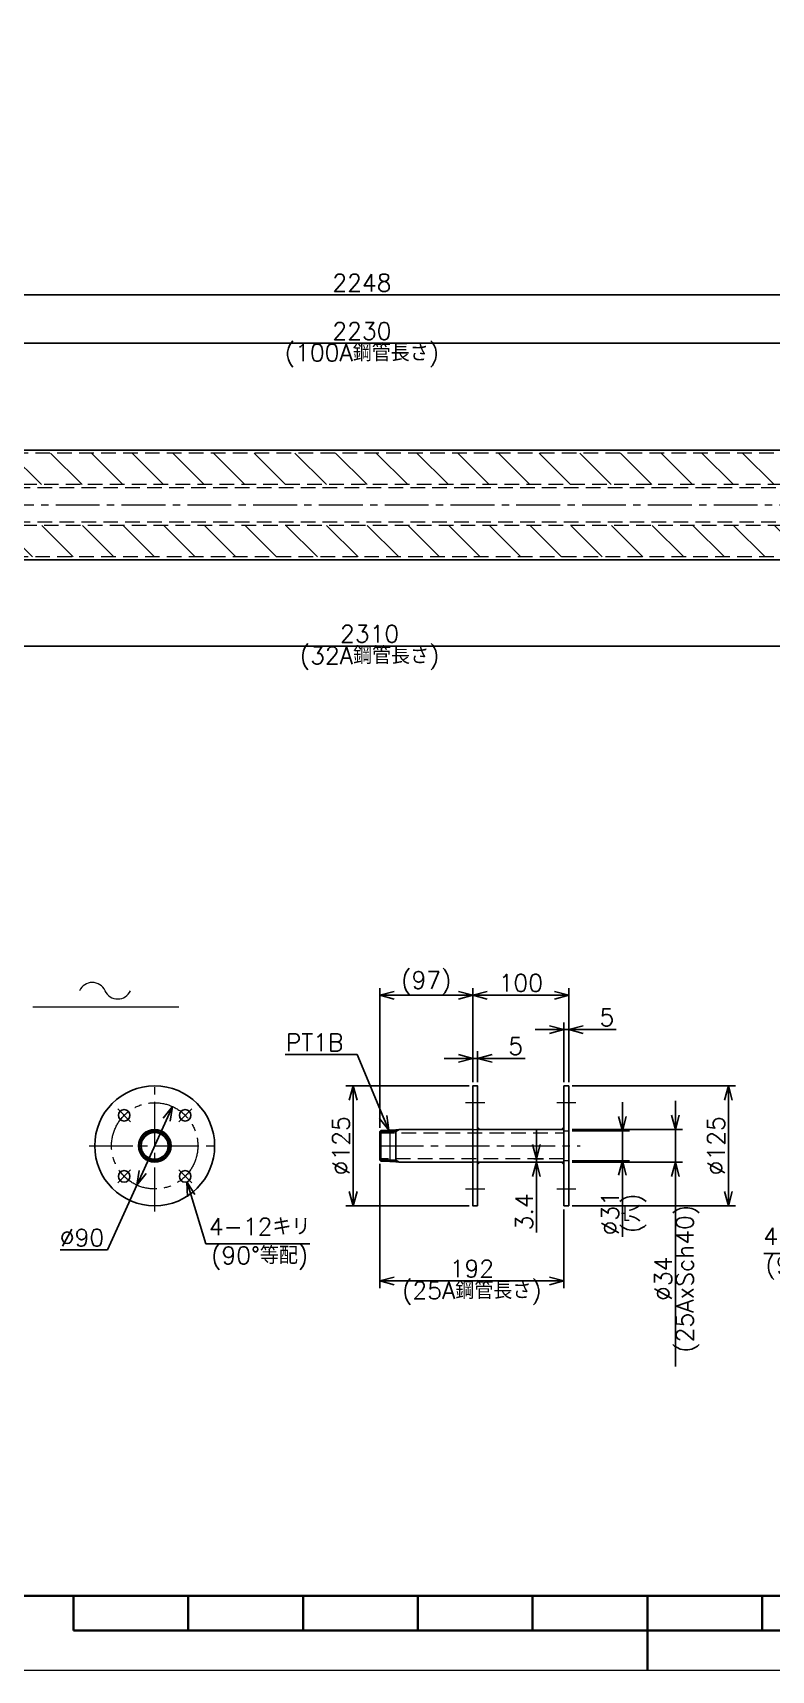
# Model space of a CAD drawing. Header units: millimetres. Extents: x 0 to 4969, y -29 to 3498.
# Drawn here: x 1922 to 2691, y 0 to 1707 of the extents above; entities that cross this region are included whole.
import ezdxf
from ezdxf import colors
from ezdxf.entities.mleader import LeaderData, LeaderLine
from ezdxf.enums import TextEntityAlignment as Align
from ezdxf.math import Vec2, Vec3

# ---------------------------------------------------------------- set-up
doc = ezdxf.new("R2010")
doc.units = ezdxf.units.MM
doc.header["$LTSCALE"] = 2.4
doc.header["$PDMODE"] = 99
doc.header["$PDSIZE"] = 1
doc.linetypes.add('CENTER2', pattern=[28.575, 19.05, -3.175, 3.175, -3.175])
doc.linetypes.add('HIDDEN', pattern=[9.525, 6.35, -3.175])
for name, color, linetype, lineweight in [('04_HIDDEN', 2, 'HIDDEN', 13), ('05_CENTER', 4, 'CENTER2', 13), ('08_DIM', 3, 'Continuous', 13), ('90_FRAME', 5, 'Continuous', 35)]:
    doc.layers.add(name, color=color, linetype=linetype, lineweight=lineweight)
doc.layers.add('10_DRAFT', color=8, linetype='Continuous', lineweight=0, plot=False)
doc.layers.add('91_BLANK', color=5, linetype='Continuous', lineweight=0, plot=False)
doc.styles.add('KSS_TXT', font='txt.shx', dxfattribs={"bigfont": 'extfont2.shx'})
doc.styles.get("Standard").update_dxf_attribs({"font": 'txt.shx', "bigfont": 'extfont2.shx'})
doc.dimstyles.new('KSS_DIM', dxfattribs={"dimscale": 6, "dimtxt": 3, "dimasz": 2.5, "dimexe": 1.25, "dimexo": 0.625, "dimtad": 1, "dimdsep": 46, "dimtxsty": 'KSS_TXT', "dimblk": 'OPEN30', "dimcen": 0, "dimazin": 2, "dimtfac": 0.75, "dimtmove": 0, "dimatfit": 3, "dimldrblk": 'OPEN30', "dimfxl": 1.25, "dimtolj": 1, "dimarcsym": 0})
doc.dimstyles.new('KSS_DIM$3', dxfattribs={"dimscale": 6, "dimtxt": 3, "dimasz": 2.5, "dimexe": 1.25, "dimexo": 0.625, "dimtad": 1, "dimtih": 1, "dimtoh": 1, "dimdsep": 46, "dimtxsty": 'KSS_TXT', "dimblk": 'OPEN30', "dimcen": 0, "dimazin": 2, "dimtfac": 0.75, "dimtofl": 0, "dimtmove": 0, "dimatfit": 3, "dimldrblk": 'OPEN30', "dimfxl": 1.25, "dimtolj": 1, "dimarcsym": 0})

# ---------------------------------------------------------------- blocks, each defined once
blk = doc.blocks.new('AM_BALLOON1')
at = {"transparency": 16777216}
blk.add_circle((0, 0), 5, dxfattribs=at)
blk.add_attdef('B_NUMBER', text='', height=3, dxfattribs=at).set_placement((0, 0), align=Align.MIDDLE_CENTER)
blk = doc.blocks.new('_OPEN')
at = {"color": 0, "linetype": 'ByBlock'}
for p, q in [((-1, 0.17), (0, 0)), ((0, 0), (-1, -0.17)), ((0, 0), (-1, 0))]:
    blk.add_line(p, q, dxfattribs=at)
blk = doc.blocks.new('p1ba05')
for centre, start, end in [((-2.95, 0.29), 24.2276, 155.5758), ((0, 1.62), 204.2276, 335.5758)]:
    blk.add_arc(centre, 1.62, start, end)
blk = doc.blocks.new('_Open30')
at = {"color": 0, "linetype": 'ByBlock', "lineweight": -2}
for p, q in [((-1, 0.27), (0, 0)), ((0, 0), (-1, -0.27)), ((0, 0), (-1, 0))]:
    blk.add_line(p, q, dxfattribs=at)
blk = doc.blocks.new('*D148')
at = {"layer": '08_DIM', "color": 0, "lineweight": -2, "transparency": 16777216}
for p, q in [((2591.5, 578.8), (2591.5, 593.8)), ((2484, 563.8), (2599, 563.8)), ((2591.5, 563.8), (2591.5, 529.8)), ((2484, 529.8), (2599, 529.8)), ((2591.5, 514.8), (2591.5, 316.6))]:
    blk.add_line(p, q, dxfattribs=at)
at = {"layer": 'Defpoints', "color": 0, "transparency": 16777216}
for p in [(2480.3, 563.8), (2480.3, 529.8), (2591.5, 529.8)]:
    blk.add_point(p, dxfattribs=at)
at = {"layer": '08_DIM', "color": 0, "lineweight": -2, "transparency": 16777216, "xscale": 15, "yscale": 15, "zscale": 15}
for p, rotation in [((2591.5, 563.8), 270), ((2591.5, 529.8), 90)]:
    blk.add_blockref('_Open30', p, dxfattribs=dict(at, rotation=rotation))
at = {"layer": '08_DIM', "color": 0, "transparency": 16777216, "char_height": 18, "attachment_point": 5, "rotation": 90, "style": 'KSS_TXT'}
for s, insert in [('\\A1;(25AxSch40)', (2604.3, 408.2)), ('\\A1;%%C34', (2578.8, 408.2))]:
    blk.add_mtext(s, dxfattribs=dict(at, insert=insert))
blk = doc.blocks.new('*D149')
at = {"layer": '08_DIM', "color": 0, "lineweight": -2, "transparency": 16777216}
for p, q in [((2446.5, 548.2), (2446.5, 563.2)), ((2443.8, 533.2), (2454, 533.2)), ((2446.5, 533.2), (2446.5, 529.8)), ((2447.8, 529.8), (2454, 529.8)), ((2446.5, 514.8), (2446.5, 456.3))]:
    blk.add_line(p, q, dxfattribs=at)
at = {"layer": 'Defpoints', "color": 0, "transparency": 16777216}
for p in [(2440.1, 533.2), (2444.1, 529.8), (2446.5, 529.8)]:
    blk.add_point(p, dxfattribs=at)
at = {"layer": '08_DIM', "color": 0, "lineweight": -2, "transparency": 16777216, "xscale": 15, "yscale": 15, "zscale": 15}
for p, rotation in [((2446.5, 533.2), 270), ((2446.5, 529.8), 90)]:
    blk.add_blockref('_Open30', p, dxfattribs=dict(at, rotation=rotation))
at = {"layer": '08_DIM', "color": 0, "transparency": 16777216, "insert": (2433.7, 478), "char_height": 18, "attachment_point": 5, "rotation": 90, "style": 'KSS_TXT'}
blk.add_mtext('\\A1;3.4', dxfattribs=at)
blk = doc.blocks.new('*D150')
at = {"layer": '08_DIM', "color": 0, "lineweight": -2, "transparency": 16777216}
for p, q in [((2484, 609.3), (2654.2, 609.3)), ((2646.7, 499.3), (2646.7, 594.3)), ((2484, 484.3), (2654.2, 484.3))]:
    blk.add_line(p, q, dxfattribs=at)
at = {"layer": 'Defpoints', "color": 0, "transparency": 16777216}
for p in [(2480.3, 609.3), (2646.7, 609.3), (2480.3, 484.3)]:
    blk.add_point(p, dxfattribs=at)
at = {"layer": '08_DIM', "color": 0, "lineweight": -2, "transparency": 16777216, "xscale": 15, "yscale": 15, "zscale": 15}
for p, rotation in [((2646.7, 609.3), 90), ((2646.7, 484.3), 270)]:
    blk.add_blockref('_Open30', p, dxfattribs=dict(at, rotation=rotation))
at = {"layer": '08_DIM', "color": 0, "transparency": 16777216, "insert": (2633.9, 546.8), "char_height": 18, "attachment_point": 5, "rotation": 90, "style": 'KSS_TXT'}
blk.add_mtext('\\A1;%%C125', dxfattribs=at)
blk = doc.blocks.new('*D151')
at = {"layer": '08_DIM', "color": 0, "lineweight": -2, "transparency": 16777216}
for p, q in [((2376.5, 609.3), (2248.1, 609.3)), ((2255.6, 594.3), (2255.6, 499.3)), ((2376.5, 484.3), (2248.1, 484.3))]:
    blk.add_line(p, q, dxfattribs=at)
at = {"layer": 'Defpoints', "color": 0, "transparency": 16777216}
for p in [(2380.3, 609.3), (2255.6, 484.3), (2380.3, 484.3)]:
    blk.add_point(p, dxfattribs=at)
at = {"layer": '08_DIM', "color": 0, "lineweight": -2, "transparency": 16777216, "xscale": 15, "yscale": 15, "zscale": 15}
for p, rotation in [((2255.6, 609.3), 90), ((2255.6, 484.3), 270)]:
    blk.add_blockref('_Open30', p, dxfattribs=dict(at, rotation=rotation))
at = {"layer": '08_DIM', "color": 0, "transparency": 16777216, "insert": (2242.9, 546.8), "char_height": 18, "attachment_point": 5, "rotation": 90, "style": 'KSS_TXT'}
blk.add_mtext('\\A1;%%C125', dxfattribs=at)
blk = doc.blocks.new('*D152')
at = {"layer": '08_DIM', "color": 0, "lineweight": -2, "transparency": 16777216}
for p, q in [((2365.3, 637.9), (2350.3, 637.9)), ((2380.3, 613), (2380.3, 645.4)), ((2380.3, 637.9), (2385.3, 637.9)), ((2385.3, 613), (2385.3, 645.4)), ((2400.3, 637.9), (2434.8, 637.9))]:
    blk.add_line(p, q, dxfattribs=at)
at = {"layer": 'Defpoints', "color": 0, "transparency": 16777216}
for p in [(2385.3, 637.9), (2380.3, 609.3), (2385.3, 609.3)]:
    blk.add_point(p, dxfattribs=at)
at = {"layer": '08_DIM', "color": 0, "lineweight": -2, "transparency": 16777216, "xscale": 15, "yscale": 15, "zscale": 15}
blk.add_blockref('_Open30', (2380.3, 637.9), dxfattribs=at)
at = {"layer": '08_DIM', "color": 0, "lineweight": -2, "transparency": 16777216, "xscale": 15, "yscale": 15, "zscale": 15, "rotation": 180}
blk.add_blockref('_Open30', (2385.3, 637.9), dxfattribs=at)
at = {"layer": '08_DIM', "color": 0, "transparency": 16777216, "insert": (2425, 650.7), "char_height": 18, "attachment_point": 5, "style": 'KSS_TXT'}
blk.add_mtext('\\A1;5', dxfattribs=at)
blk = doc.blocks.new('*D153')
at = {"layer": '08_DIM', "color": 0, "lineweight": -2, "transparency": 16777216}
for p, q in [((2380.3, 613), (2380.3, 711.3)), ((2395.3, 703.8), (2465.3, 703.8)), ((2480.3, 613), (2480.3, 711.3))]:
    blk.add_line(p, q, dxfattribs=at)
at = {"layer": 'Defpoints', "color": 0, "transparency": 16777216}
for p in [(2480.3, 703.8), (2380.3, 609.3), (2480.3, 609.3)]:
    blk.add_point(p, dxfattribs=at)
at = {"layer": '08_DIM', "color": 0, "lineweight": -2, "transparency": 16777216, "xscale": 15, "yscale": 15, "zscale": 15, "rotation": 180}
blk.add_blockref('_Open30', (2380.3, 703.8), dxfattribs=at)
at = {"layer": '08_DIM', "color": 0, "lineweight": -2, "transparency": 16777216, "xscale": 15, "yscale": 15, "zscale": 15}
blk.add_blockref('_Open30', (2480.3, 703.8), dxfattribs=at)
at = {"layer": '08_DIM', "color": 0, "transparency": 16777216, "insert": (2430.3, 716.6), "char_height": 18, "attachment_point": 5, "style": 'KSS_TXT'}
blk.add_mtext('\\A1;100', dxfattribs=at)
blk = doc.blocks.new('*D154')
at = {"layer": '08_DIM', "color": 0, "lineweight": -2, "transparency": 16777216}
for p, q in [((2460.3, 668), (2445.3, 668)), ((2475.3, 613), (2475.3, 675.5)), ((2475.3, 668), (2480.3, 668)), ((2480.3, 613), (2480.3, 675.5)), ((2495.3, 668), (2529.8, 668))]:
    blk.add_line(p, q, dxfattribs=at)
at = {"layer": 'Defpoints', "color": 0, "transparency": 16777216}
for p in [(2480.3, 668), (2475.3, 609.3), (2480.3, 609.3)]:
    blk.add_point(p, dxfattribs=at)
at = {"layer": '08_DIM', "color": 0, "lineweight": -2, "transparency": 16777216, "xscale": 15, "yscale": 15, "zscale": 15}
blk.add_blockref('_Open30', (2475.3, 668), dxfattribs=at)
at = {"layer": '08_DIM', "color": 0, "lineweight": -2, "transparency": 16777216, "xscale": 15, "yscale": 15, "zscale": 15, "rotation": 180}
blk.add_blockref('_Open30', (2480.3, 668), dxfattribs=at)
at = {"layer": '08_DIM', "color": 0, "transparency": 16777216, "insert": (2520, 680.7), "char_height": 18, "attachment_point": 5, "style": 'KSS_TXT'}
blk.add_mtext('\\A1;5', dxfattribs=at)
blk = doc.blocks.new('*D156')
at = {"layer": '08_DIM', "color": 0, "lineweight": -2, "transparency": 16777216}
for p, q in [((2792.2, 434.4), (2816.1, 492.3)), ((2683.8, 434.4), (2792.2, 434.4))]:
    blk.add_line(p, q, dxfattribs=at)
at = {"layer": 'Defpoints', "color": 0, "transparency": 16777216}
for p in [(2829.1, 523.7), (2821.9, 506.2)]:
    blk.add_point(p, dxfattribs=at)
at = {"layer": '08_DIM', "color": 0, "lineweight": -2, "transparency": 16777216, "xscale": 15, "yscale": 15, "zscale": 15, "rotation": 67.54506213669012}
blk.add_blockref('_Open30', (2821.9, 506.2), dxfattribs=at)
at = {"layer": '08_DIM', "color": 0, "transparency": 16777216, "insert": (2736.1, 434.4), "char_height": 18, "attachment_point": 5, "style": 'KSS_TXT'}
blk.add_mtext('\\A1;4-19キリ\\P(90°等配)', dxfattribs=at)
blk = doc.blocks.new('*D157')
at = {"layer": '08_DIM', "color": 0, "lineweight": -2, "transparency": 16777216}
for p, q in [((2283.3, 528), (2283.3, 398.4)), ((2475.3, 480.5), (2475.3, 398.4)), ((2460.3, 405.9), (2298.3, 405.9))]:
    blk.add_line(p, q, dxfattribs=at)
at = {"layer": 'Defpoints', "color": 0, "transparency": 16777216}
for p in [(2283.3, 531.7), (2475.3, 484.3), (2283.3, 405.9)]:
    blk.add_point(p, dxfattribs=at)
at = {"layer": '08_DIM', "color": 0, "lineweight": -2, "transparency": 16777216, "xscale": 15, "yscale": 15, "zscale": 15, "rotation": 180}
blk.add_blockref('_Open30', (2283.3, 405.9), dxfattribs=at)
at = {"layer": '08_DIM', "color": 0, "lineweight": -2, "transparency": 16777216, "xscale": 15, "yscale": 15, "zscale": 15}
blk.add_blockref('_Open30', (2475.3, 405.9), dxfattribs=at)
at = {"layer": '08_DIM', "color": 0, "transparency": 16777216, "char_height": 18, "attachment_point": 5, "style": 'KSS_TXT'}
for s, insert in [('\\A1;192', (2379.3, 418.7)), ('\\A1;(25A鋼管長さ)', (2379.3, 393.1))]:
    blk.add_mtext(s, dxfattribs=dict(at, insert=insert))
blk = doc.blocks.new('*D173')
at = {"layer": '08_DIM', "color": 0, "lineweight": -2, "transparency": 16777216}
for p, q in [((1149.7, 1317.7), (1149.7, 1391)), ((3364.7, 1383.5), (1164.7, 1383.5)), ((3379.7, 1275.8), (3379.7, 1391))]:
    blk.add_line(p, q, dxfattribs=at)
at = {"layer": 'Defpoints', "color": 0, "transparency": 16777216}
for p in [(1149.7, 1383.5), (1149.7, 1313.9), (3379.7, 1272.1)]:
    blk.add_point(p, dxfattribs=at)
at = {"layer": '08_DIM', "color": 0, "lineweight": -2, "transparency": 16777216, "xscale": 15, "yscale": 15, "zscale": 15, "rotation": 180}
blk.add_blockref('_Open30', (1149.7, 1383.5), dxfattribs=at)
at = {"layer": '08_DIM', "color": 0, "lineweight": -2, "transparency": 16777216, "xscale": 15, "yscale": 15, "zscale": 15}
blk.add_blockref('_Open30', (3379.7, 1383.5), dxfattribs=at)
at = {"layer": '08_DIM', "color": 0, "transparency": 16777216, "char_height": 18, "attachment_point": 5, "style": 'KSS_TXT'}
for s, insert in [('\\A1;2230', (2264.7, 1396.3)), ('\\A1;(100A鋼管長さ)', (2264.7, 1370.8))]:
    blk.add_mtext(s, dxfattribs=dict(at, insert=insert))
blk = doc.blocks.new('*D175')
at = {"layer": '08_DIM', "color": 0, "lineweight": -2, "transparency": 16777216}
for p, q in [((1140.7, 1318.7), (1140.7, 1441.4)), ((3388.7, 1273.7), (3388.7, 1441.4)), ((3373.7, 1433.9), (1155.7, 1433.9))]:
    blk.add_line(p, q, dxfattribs=at)
at = {"layer": 'Defpoints', "color": 0, "transparency": 16777216}
for p in [(1140.7, 1433.9), (1140.7, 1314.9), (3388.7, 1269.9)]:
    blk.add_point(p, dxfattribs=at)
at = {"layer": '08_DIM', "color": 0, "lineweight": -2, "transparency": 16777216, "xscale": 15, "yscale": 15, "zscale": 15, "rotation": 180}
blk.add_blockref('_Open30', (1140.7, 1433.9), dxfattribs=at)
at = {"layer": '08_DIM', "color": 0, "lineweight": -2, "transparency": 16777216, "xscale": 15, "yscale": 15, "zscale": 15}
blk.add_blockref('_Open30', (3388.7, 1433.9), dxfattribs=at)
at = {"layer": '08_DIM', "color": 0, "transparency": 16777216, "insert": (2264.7, 1446.6), "char_height": 18, "attachment_point": 5, "style": 'KSS_TXT'}
blk.add_mtext('\\A1;2248', dxfattribs=at)
blk = doc.blocks.new('*D177')
at = {"layer": '08_DIM', "color": 0, "lineweight": -2, "transparency": 16777216}
for p, q in [((1117.7, 1190.8), (1117.7, 1060.3)), ((3427.7, 1192.1), (3427.7, 1060.3)), ((3412.7, 1067.8), (1132.7, 1067.8))]:
    blk.add_line(p, q, dxfattribs=at)
at = {"layer": 'Defpoints', "color": 0, "transparency": 16777216}
for p in [(3427.7, 1195.8), (1117.7, 1194.6), (1117.7, 1067.8)]:
    blk.add_point(p, dxfattribs=at)
at = {"layer": '08_DIM', "color": 0, "lineweight": -2, "transparency": 16777216, "xscale": 15, "yscale": 15, "zscale": 15, "rotation": 180}
blk.add_blockref('_Open30', (1117.7, 1067.8), dxfattribs=at)
at = {"layer": '08_DIM', "color": 0, "lineweight": -2, "transparency": 16777216, "xscale": 15, "yscale": 15, "zscale": 15}
blk.add_blockref('_Open30', (3427.7, 1067.8), dxfattribs=at)
at = {"layer": '08_DIM', "color": 0, "transparency": 16777216, "char_height": 18, "attachment_point": 5, "style": 'KSS_TXT'}
for s, insert in [('\\A1;2310', (2272.7, 1080.6)), ('\\A1;(32A鋼管長さ)', (2272.7, 1055.1))]:
    blk.add_mtext(s, dxfattribs=dict(at, insert=insert))
blk = doc.blocks.new('*D182')
at = {"layer": '08_DIM', "color": 0, "lineweight": -2, "transparency": 16777216}
for p, q in [((2283.3, 565.6), (2283.3, 711.3)), ((2365.3, 703.8), (2298.3, 703.8)), ((2380.3, 613), (2380.3, 711.3))]:
    blk.add_line(p, q, dxfattribs=at)
at = {"layer": 'Defpoints', "color": 0, "transparency": 16777216}
for p in [(2283.3, 703.8), (2380.3, 609.3), (2283.3, 561.8)]:
    blk.add_point(p, dxfattribs=at)
at = {"layer": '08_DIM', "color": 0, "lineweight": -2, "transparency": 16777216, "xscale": 15, "yscale": 15, "zscale": 15, "rotation": 180}
blk.add_blockref('_Open30', (2283.3, 703.8), dxfattribs=at)
at = {"layer": '08_DIM', "color": 0, "lineweight": -2, "transparency": 16777216, "xscale": 15, "yscale": 15, "zscale": 15}
blk.add_blockref('_Open30', (2380.3, 703.8), dxfattribs=at)
at = {"layer": '08_DIM', "color": 0, "transparency": 16777216, "insert": (2331.8, 716.6), "char_height": 18, "attachment_point": 5, "style": 'KSS_TXT'}
blk.add_mtext('\\A1;(97)', dxfattribs=at)
blk = doc.blocks.new('*D183')
at = {"layer": '08_DIM', "color": 0, "lineweight": -2, "transparency": 16777216}
for p, q in [((2536.2, 577.3), (2536.2, 592.3)), ((2484, 562.3), (2543.7, 562.3)), ((2536.2, 562.3), (2536.2, 531.3)), ((2484, 531.3), (2543.7, 531.3)), ((2536.2, 516.3), (2536.2, 451.8))]:
    blk.add_line(p, q, dxfattribs=at)
at = {"layer": 'Defpoints', "color": 0, "transparency": 16777216}
for p in [(2480.3, 562.3), (2480.3, 531.3), (2536.2, 531.3)]:
    blk.add_point(p, dxfattribs=at)
at = {"layer": '08_DIM', "color": 0, "lineweight": -2, "transparency": 16777216, "xscale": 15, "yscale": 15, "zscale": 15}
for p, rotation in [((2536.2, 562.3), 270), ((2536.2, 531.3), 90)]:
    blk.add_blockref('_Open30', p, dxfattribs=dict(at, rotation=rotation))
at = {"layer": '08_DIM', "color": 0, "transparency": 16777216, "char_height": 18, "attachment_point": 5, "rotation": 90, "style": 'KSS_TXT'}
for s, insert in [('\\A1;\\A1;%%c31', (2523.4, 476.5)), ('\\A1;(穴)', (2548.9, 476.5))]:
    blk.add_mtext(s, dxfattribs=dict(at, insert=insert))
blk = doc.blocks.new('*D184')
at = {"layer": '08_DIM', "color": 0, "lineweight": -2, "transparency": 16777216}
for p, q in [((2067.3, 587.7), (2036.3, 519.4)), ((1999.5, 438.2), (2030.1, 505.8)), ((1950, 438.2), (1999.5, 438.2))]:
    blk.add_line(p, q, dxfattribs=at)
at = {"layer": 'Defpoints', "color": 0, "transparency": 16777216}
for p in [(2067.3, 587.7), (2030.1, 505.8)]:
    blk.add_point(p, dxfattribs=at)
at = {"layer": '08_DIM', "color": 0, "lineweight": -2, "transparency": 16777216, "xscale": 15, "yscale": 15, "zscale": 15}
for p, rotation in [((2067.3, 587.7), 65.60424644763721), ((2030.1, 505.8), 245.6042464476372)]:
    blk.add_blockref('_Open30', p, dxfattribs=dict(at, rotation=rotation))
at = {"layer": '08_DIM', "color": 0, "transparency": 16777216, "insert": (1972.9, 451), "char_height": 18, "attachment_point": 5, "style": 'KSS_TXT'}
blk.add_mtext('\\A1;%%C90', dxfattribs=at)
blk = doc.blocks.new('*D185')
at = {"layer": '08_DIM', "color": 0, "lineweight": -2, "transparency": 16777216}
for p, q in [((2102, 444.5), (2086.6, 494.9)), ((2210.4, 444.5), (2102, 444.5))]:
    blk.add_line(p, q, dxfattribs=at)
at = {"layer": 'Defpoints', "color": 0, "transparency": 16777216}
for p in [(2078.8, 520.7), (2082.3, 509.2)]:
    blk.add_point(p, dxfattribs=at)
at = {"layer": '08_DIM', "color": 0, "lineweight": -2, "transparency": 16777216, "xscale": 15, "yscale": 15, "zscale": 15, "rotation": 106.9222323514444}
blk.add_blockref('_Open30', (2082.3, 509.2), dxfattribs=at)
at = {"layer": '08_DIM', "color": 0, "transparency": 16777216, "insert": (2158.1, 444.5), "char_height": 18, "attachment_point": 5, "style": 'KSS_TXT'}
blk.add_mtext('\\A1;4-12キリ\\P(90°等配)', dxfattribs=at)

msp = doc.modelspace()

# ---------------------------------------------------------------- hatches: boundary and pattern name
h = msp.add_hatch()
h.set_pattern_fill('_USER', color=3, scale=30, angle=315, pattern_type=0)
h.set_pattern_definition([(315, (-3597.437, 14019.205), (21.213203, 21.213203), [])])
h.paths.add_polyline_path([(3379.742, 1160.767), (3379.742, 1193.567), (1149.742, 1193.567), (1149.742, 1160.767)])
h.paths.add_polyline_path([(3379.742, 1236.267), (3379.742, 1269.067), (1149.742, 1269.067), (1149.742, 1236.267)])

# ---------------------------------------------------------------- linework, layer by layer
for p, q in [((2303.389, 563.764), (2300.051, 561.859)), ((2303.389, 563.764), (2300.051, 563.338)), ((2283.261, 561.814), (2284.293, 562.846)), ((2283.261, 561.814), (2283.261, 531.714)), ((2283.261, 561.335), (2293.651, 561.659)), ((2293.651, 563.138), (2284.293, 562.846)), ((2284.293, 530.681), (2284.293, 562.846)), ((2300.051, 563.338), (2293.651, 563.138)), ((2293.651, 561.659), (2300.051, 561.859)), ((2283.261, 532.193), (2293.651, 531.868)), ((2283.261, 531.714), (2284.293, 530.681)), ((2293.651, 530.389), (2284.293, 530.681)), ((2293.651, 531.868), (2300.051, 531.668)), ((2300.051, 530.189), (2293.651, 530.389)), ((2303.389, 529.764), (2300.051, 531.668)), ((2303.389, 529.764), (2300.051, 530.189))]:
    msp.add_line(p, q)
at = {"color": 0}
for p, q in [((2303.389, 563.764), (2380.261, 563.764)), ((2385.261, 563.764), (2475.261, 563.764)), ((2480.261, 563.764), (2480.261, 529.764)), ((2300.051, 563.338), (2300.051, 530.189)), ((2380.261, 529.764), (2303.389, 529.764)), ((2475.261, 529.764), (2385.261, 529.764))]:
    msp.add_line(p, q, dxfattribs=at)
for points in [[(3379.742, 1272.067), (3379.742, 1157.767), (1149.742, 1157.767), (1149.742, 1272.067)], [(2385.261, 484.264), (2385.261, 609.264), (2380.261, 609.264), (2380.261, 484.264)], [(2480.261, 484.264), (2480.261, 609.264), (2475.261, 609.264), (2475.261, 484.264)]]:
    msp.add_lwpolyline(points, close=True, dxfattribs=at)
at = {"color": 3}
for points in [[(2385.261, 563.764), (2385.261, 566.264), (2385.261, 566.264), (2387.761, 563.764)], [(2475.261, 563.764), (2475.261, 566.264), (2475.261, 566.264), (2472.761, 563.764)], [(2385.261, 529.764), (2385.261, 527.264), (2385.261, 527.264), (2387.761, 529.764)], [(2475.261, 529.764), (2475.261, 527.264), (2475.261, 527.264), (2472.761, 529.764)]]:
    msp.add_lwpolyline(points, close=True, dxfattribs=at)
at = {"color": 0}
for centre, radius in [((2048.706, 546.764), 62.5), ((2016.887, 578.584), 6), ((2080.526, 578.584), 6), ((2048.706, 546.764), 17), ((2048.706, 546.764), 16.082), ((2048.706, 546.764), 14.571), ((2048.706, 546.764), 14), ((2016.887, 514.944), 6), ((2080.526, 514.944), 6)]:
    msp.add_circle(centre, radius, dxfattribs=at)
at = {"layer": '04_HIDDEN'}
for p, q in [((3379.742, 1269.067), (1149.742, 1269.067)), ((3427.742, 1232.667), (1117.742, 1232.667)), ((3388.742, 1236.267), (1137.742, 1236.267)), ((3427.742, 1197.167), (1117.742, 1197.167)), ((3388.742, 1193.567), (1137.742, 1193.567)), ((3379.742, 1160.767), (1149.742, 1160.767)), ((2380.261, 563.764), (2385.261, 563.764)), ((2283.261, 560.364), (2475.261, 560.364)), ((2475.261, 562.264), (2480.261, 562.264)), ((2475.261, 533.164), (2283.261, 533.164)), ((2385.261, 529.764), (2380.261, 529.764)), ((2480.261, 531.264), (2475.261, 531.264))]:
    msp.add_line(p, q, dxfattribs=at)
at = {"layer": '05_CENTER'}
for p, q in [((3431.48, 1214.917), (1113.794, 1214.917)), ((2048.706, 478.361), (2048.706, 615.167)), ((2010.169, 585.301), (2023.604, 571.866)), ((2087.244, 585.301), (2073.809, 571.866)), ((2392.673, 591.764), (2372.734, 591.764)), ((2487.673, 591.764), (2467.734, 591.764)), ((1980.303, 546.764), (2117.11, 546.764)), ((2283.261, 546.764), (2492.291, 546.764)), ((2010.169, 508.226), (2023.604, 521.662)), ((2087.244, 508.226), (2073.809, 521.662)), ((2392.673, 501.764), (2372.734, 501.764)), ((2487.673, 501.764), (2467.734, 501.764))]:
    msp.add_line(p, q, dxfattribs=at)
msp.add_circle((2048.706, 546.764), 45, dxfattribs=at)
at = {"layer": '08_DIM'}
msp.add_line((1921.629, 691.7), (2073.691, 691.7), dxfattribs=at)
at = {"layer": '10_DRAFT'}
msp.add_line((2293.651, 563.138), (2293.651, 530.389), dxfattribs=at)
at = {"layer": '90_FRAME'}
for p, q in [((1964.012, 41.529), (1964.012, 77.424)), ((2083.66, 41.529), (2083.66, 77.424)), ((2203.309, 41.529), (2203.309, 77.424)), ((2322.957, 41.529), (2322.957, 77.424)), ((2442.606, 41.529), (2442.606, 77.424)), ((2562.255, 0), (2562.255, 77.424)), ((2681.903, 41.529), (2681.903, 77.424)), ((1964.012, 41.529), (3160.497, 41.529))]:
    msp.add_line(p, q, dxfattribs=at)
msp.add_lwpolyline([(233.075, 77.424), (4891.434, 77.424), (4891.434, 3407.747), (233.075, 3407.747)], close=True, dxfattribs=at)
at = {"layer": '91_BLANK'}
msp.add_lwpolyline([(0, 0), (4969.205, 0), (4969.205, 3497.519), (0, 3497.519)], close=True, dxfattribs=at)

# ---------------------------------------------------------------- block references
at = {"layer": '08_DIM', "xscale": 9, "yscale": 9, "zscale": 9}
msp.add_blockref('p1ba05', (2010.173, 699.906), dxfattribs=at)

# ---------------------------------------------------------------- dimensions: what is measured, and where the dimension line sits
at = {"layer": '08_DIM'}
for base, p1, p2, picture, middle in [((1140.742, 1433.851), (3388.742, 1269.917), (1140.742, 1314.917), '*D175', (2264.742, 1446.601)), ((2480.261, 703.818), (2380.261, 609.264), (2480.261, 609.264), '*D153', (2430.261, 716.568)), ((2480.261, 667.987), (2475.261, 609.264), (2480.261, 609.264), '*D154', (2520.011, 680.75)), ((2385.261, 637.942), (2380.261, 609.264), (2385.261, 609.264), '*D152', (2425.011, 650.704))]:
    dim = msp.add_linear_dim(base=base, p1=p1, p2=p2, dimstyle='KSS_DIM', dxfattribs=at)
    dim.commit()
    dim.dimension.update_dxf_attribs({"geometry": picture, "text_midpoint": middle})
for base, p1, p2, override, picture, middle in [((1149.742, 1383.548), (3379.742, 1272.067), (1149.742, 1313.917), {"dimpost": '\\X(100A鋼管長さ)'}, '*D173', (2264.742, 1396.298)), ((1117.742, 1067.801), (3427.742, 1195.838), (1117.742, 1194.567), {"dimpost": '\\X(32A鋼管長さ)'}, '*D177', (2272.742, 1080.551)), ((2283.261, 405.912), (2475.261, 484.264), (2283.261, 531.714), {"dimpost": '\\X(25A鋼管長さ)'}, '*D157', (2379.261, 418.662))]:
    dim = msp.add_linear_dim(base=base, p1=p1, p2=p2, dimstyle='KSS_DIM', override=override, dxfattribs=at)
    dim.commit()
    dim.dimension.update_dxf_attribs({"geometry": picture, "text_midpoint": middle})
for base, p1, p2, angle, text, picture, middle in [((2283.261, 703.818), (2380.261, 609.264), (2283.261, 561.814), 180, '(<>)', '*D182', (2331.761, 716.568)), ((2255.64, 484.264), (2380.261, 609.264), (2380.261, 484.264), 90, '%%C<>', '*D151', (2242.878, 546.764)), ((2646.67, 609.264), (2480.261, 484.264), (2480.261, 609.264), 90, '%%C<>', '*D150', (2633.908, 546.764))]:
    dim = msp.add_linear_dim(base=base, p1=p1, p2=p2, angle=angle, text=text, dimstyle='KSS_DIM', dxfattribs=at)
    dim.commit()
    dim.dimension.update_dxf_attribs({"geometry": picture, "text_midpoint": middle})
dim = msp.add_diameter_dim_2p(p1=(2067.293, 587.746), p2=(2030.12, 505.782), dimstyle='KSS_DIM$3', override={"dimpost": '%%C<>', "dimtix": 1, "dimatfit": 2}, dxfattribs=at)
dim.commit()
dim.dimension.update_dxf_attribs({"geometry": '*D184', "text_midpoint": (1972.851, 438.223), "dimtype": 163})
for base, p1, p2, text, override, picture, middle in [((2591.533, 529.764), (2480.261, 563.764), (2480.261, 529.764), '%%C<>', {"dimpost": '\\X(25AxSch40)'}, '*D148', (2578.783, 408.201)), ((2536.164, 531.264), (2480.261, 562.264), (2480.261, 531.264), '\\A1;%%c<>', {"dimpost": '\\X(穴)', "dimtxsty": 'KSS_TXT', "dimtfill": 0, "dimtfillclr": 0}, '*D183', (2523.414, 476.514))]:
    dim = msp.add_linear_dim(base=base, p1=p1, p2=p2, angle=90, text=text, dimstyle='KSS_DIM', override=override, dxfattribs=at)
    dim.commit()
    dim.dimension.update_dxf_attribs({"geometry": picture, "text_midpoint": middle})
dim = msp.add_linear_dim(base=(2446.49, 529.764), p1=(2440.057, 533.164), p2=(2444.057, 529.764), angle=90, dimstyle='KSS_DIM', dxfattribs=at)
dim.commit()
dim.dimension.update_dxf_attribs({"geometry": '*D149', "text_midpoint": (2433.74, 478.014)})
for p1, p2, override, picture, middle in [((2078.78, 520.684), (2082.273, 509.204), {"dimpost": '<>キリ\\X(90°等配)'}, '*D185', (2158.057, 444.52)), ((2829.115, 523.724), (2821.858, 506.164), {"dimpost": '<>キリ\\X(90°等配)', "dimtix": 1}, '*D156', (2736.11, 434.44))]:
    dim = msp.add_diameter_dim_2p(p1=p1, p2=p2, text='4-<>', dimstyle='KSS_DIM$3', override=override, dxfattribs=at)
    dim.commit()
    dim.dimension.update_dxf_attribs({"geometry": picture, "text_midpoint": middle, "dimtype": 163})

# ---------------------------------------------------------------- leaders
ml = msp.add_multileader_block('Standard', dxfattribs=at)
ml.set_content('AM_BALLOON1', color=256, scale=7.5)
ml.set_attribute('B_NUMBER', '74', width=0)
ml.set_leader_properties(color=256, linetype='ByLayer', lineweight=-1)
ml.set_arrow_properties(name='OPEN')
ml.build(insert=Vec2(0, 0))
ml.multileader.update_dxf_attribs({"leader_type": 0, "has_dogleg": 0, "text_right_attachment_type": 6, "dogleg_length": 0, "arrow_head_size": 15, "scale": 2.5, "block_connection_type": 1})
ctx = ml.context
ctx.base_point, ctx.scale, ctx.char_height, ctx.arrow_head_size, ctx.landing_gap_size, ctx.plane_origin = Vec3(2653.823, 3258.312), 2.5, 30, 15, 15, Vec3(2653.823, 3258.312)
ctx.right_attachment, ctx.attachment_type = 6, 1
notes = []
notes.append((ctx, [(0, (0, 0, 0), (0, 0), (1, 0), 1, [])]))
ctx.block.insert = Vec3(2653.823, 3258.312)
ml = msp.add_multileader_block('Standard', dxfattribs=at)
ml.set_content('AM_BALLOON1', color=256, scale=7.5)
ml.set_attribute('B_NUMBER', '75', width=0)
ml.set_leader_properties(color=256, linetype='ByLayer', lineweight=-1)
ml.set_arrow_properties(name='OPEN')
ml.build(insert=Vec2(0, 0))
ml.multileader.update_dxf_attribs({"leader_type": 0, "has_dogleg": 0, "text_right_attachment_type": 6, "dogleg_length": 0, "arrow_head_size": 15, "scale": 2.5, "block_connection_type": 1})
ctx = ml.context
ctx.base_point, ctx.scale, ctx.char_height, ctx.arrow_head_size, ctx.landing_gap_size, ctx.plane_origin = Vec3(2653.823, 2359.731), 2.5, 30, 15, 15, Vec3(2653.823, 2359.731)
ctx.right_attachment, ctx.attachment_type = 6, 1
notes.append((ctx, [(0, (0, 0, 0), (0, 0), (1, 0), 1, [])]))
ctx.block.insert = Vec3(2653.823, 2359.731)
ml = msp.add_multileader_block('Standard', dxfattribs=at)
ml.set_content('AM_BALLOON1', color=256, scale=7.5)
ml.set_attribute('B_NUMBER', '80', width=0)
ml.set_leader_properties(color=256, linetype='ByLayer', lineweight=-1)
ml.set_arrow_properties(name='OPEN')
ml.build(insert=Vec2(0, 0))
ml.multileader.update_dxf_attribs({"leader_type": 0, "has_dogleg": 0, "text_right_attachment_type": 6, "dogleg_length": 0, "arrow_head_size": 15, "scale": 2.5, "block_connection_type": 1})
ctx = ml.context
ctx.base_point, ctx.scale, ctx.char_height, ctx.arrow_head_size, ctx.landing_gap_size, ctx.plane_origin = Vec3(3078.429, 768.912), 2.5, 30, 15, 15, Vec3(3078.429, 768.912)
ctx.right_attachment, ctx.attachment_type = 6, 1
notes.append((ctx, [(0, (0, 0, 0), (0, 0), (1, 0), 1, [])]))
ctx.block.insert = Vec3(3078.429, 768.912)
ml = msp.add_multileader_mtext('Standard', dxfattribs=at)
ml.set_content('\\A1;PT1B', color=256)
ml.set_leader_properties()
ml.set_arrow_properties(name='OPEN30')
ml.build(insert=Vec2(0, 0))
ml.multileader.update_dxf_attribs({"text_left_attachment_type": 6, "text_right_attachment_type": 6, "dogleg_length": 0.36, "arrow_head_size": 15, "scale": 6})
ctx = ml.context
ctx.base_point, ctx.scale, ctx.char_height, ctx.arrow_head_size, ctx.landing_gap_size, ctx.plane_origin = Vec3(2173.461, 642.044), 6, 18, 15, 12, Vec3(2293.651, 530.139)
ctx.left_attachment, ctx.right_attachment, ctx.text_align_type = 6, 6, 2
notes.append((ctx, [(0, (1, 1, 0), (2259.621, 642.044), (-1, 0), 2.16, [(0, [(2292.629, 563.106)], 0, [])])]))
ctx.mtext.insert, ctx.mtext.alignment, ctx.mtext.line_spacing_style, ctx.mtext.flow_direction = Vec3(2245.461, 663.644), 3, 2, 5
for ctx, leaders in notes:
    for number, flags, end, landing, length, lines in leaders:
        leader = LeaderData()
        leader.index, (leader.has_last_leader_line, leader.has_dogleg_vector, leader.attachment_direction) = number, flags
        leader.last_leader_point, leader.dogleg_vector, leader.dogleg_length = Vec3(end), Vec3(landing), length
        for number, points, colour, breaks in lines:
            line = LeaderLine()
            line.index, line.vertices, line.color, line.breaks = number, Vec3.list(points), colors.encode_raw_color(colour), breaks
            leader.lines.append(line)
        ctx.leaders.append(leader)

doc.saveas('drawing.dxf')
